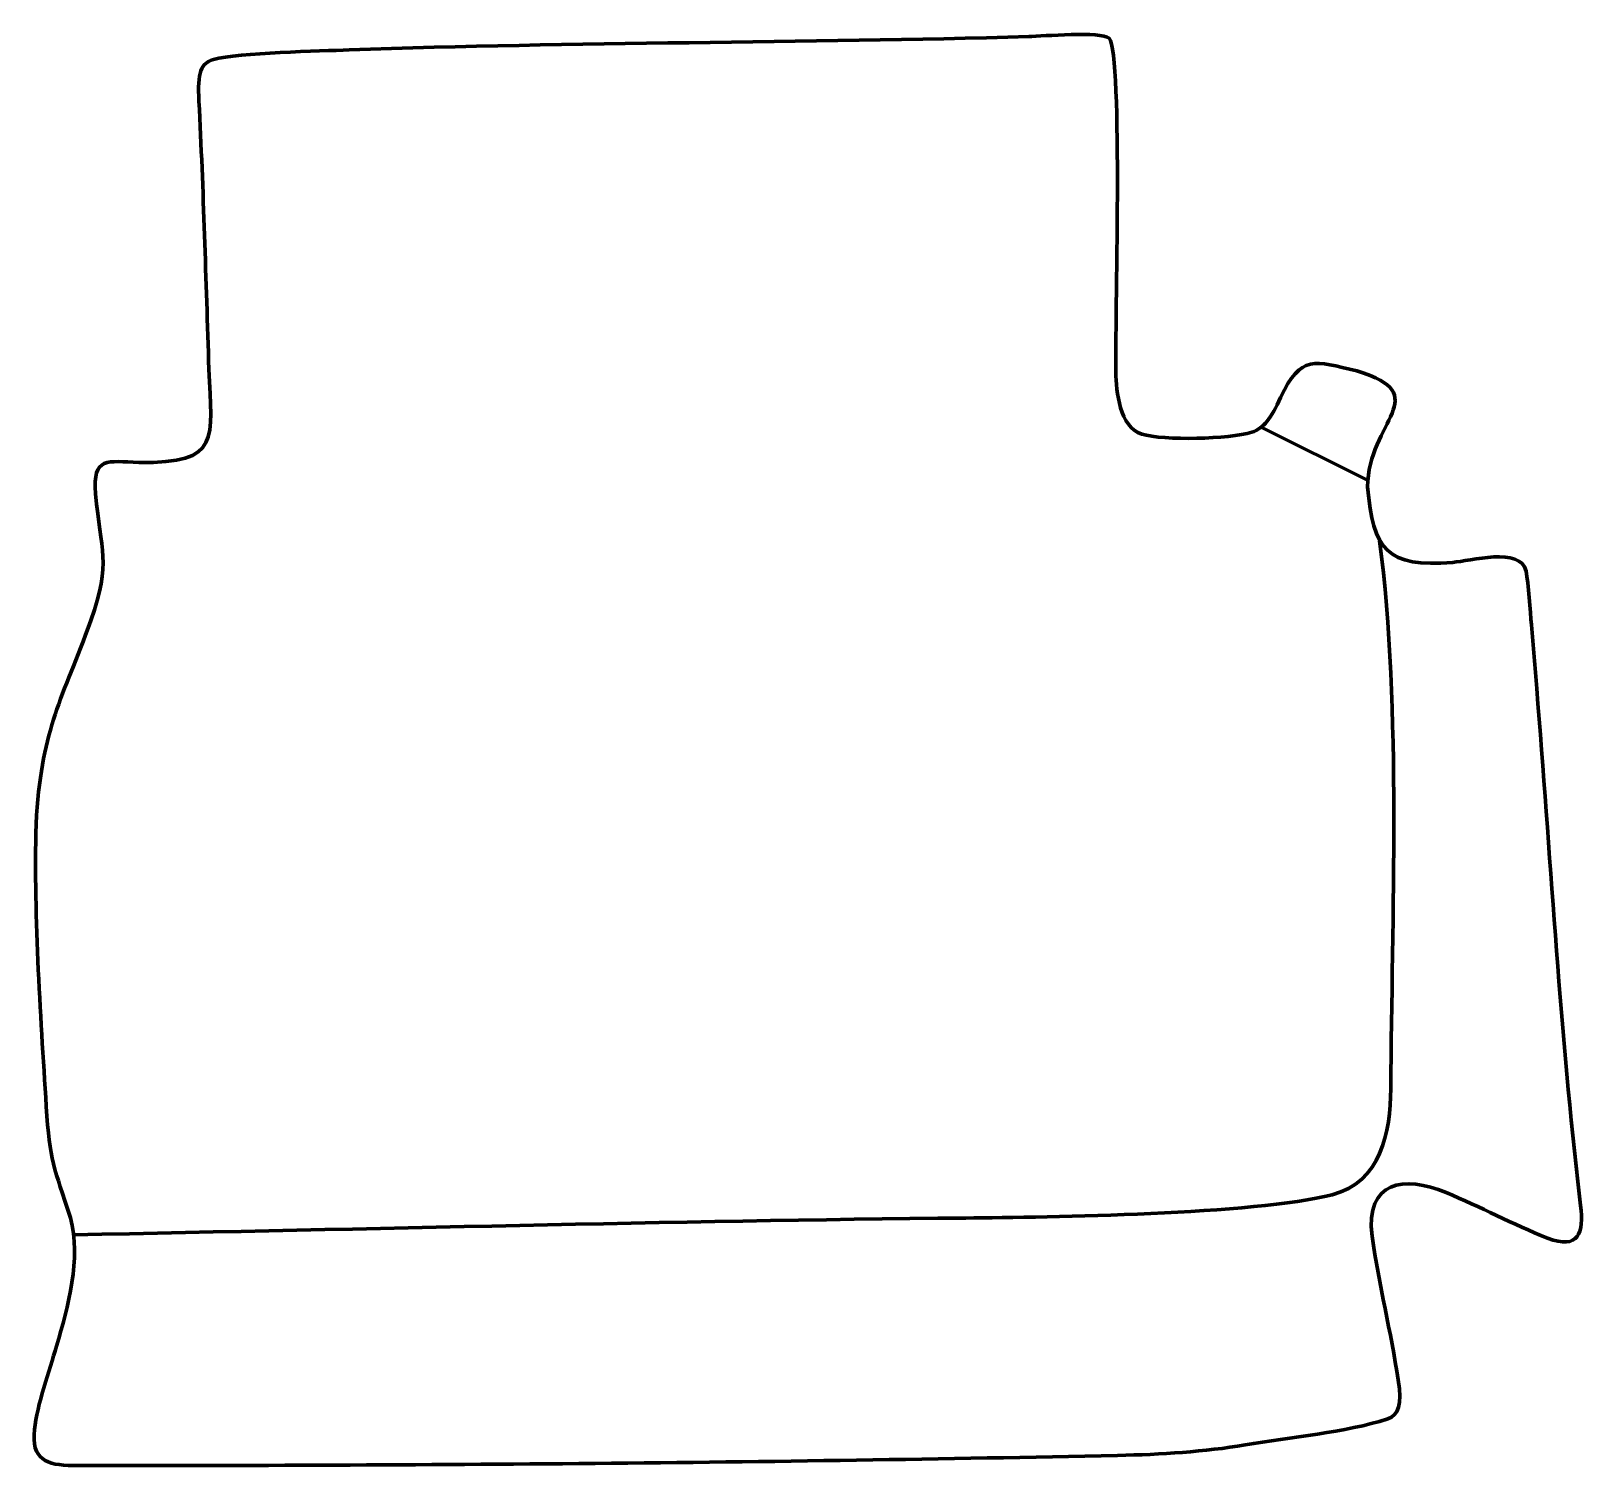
# Model space of a CAD drawing. Header units: millimetres. Extents: x -587 to 60, y 222 to 819.
import ezdxf

# ---------------------------------------------------------------- set-up
doc = ezdxf.new("R2010")
doc.units = ezdxf.units.MM
doc.header["$MEASUREMENT"] = 0
doc.layers.add('layer 2', color=7, linetype='Continuous')
doc.layers.add('layer 3', color=7, linetype='Continuous')

msp = doc.modelspace()

# ---------------------------------------------------------------- linework, layer by layer
at = {"layer": 'layer 2', "color": 142, "lineweight": 158}
msp.add_open_spline([(-74.5177, 654.4821), (-74.5177, 654.4821), (-29.7264, 632.1548), (-29.7264, 632.1548)], degree=3, dxfattribs=at)
msp.add_open_spline([(-25.1858, 607.1799), (-16.09, 537.1308), (-20.0989, 450.239), (-20.5441, 378.9815), (-20.5441, 378.9815), (-20.6578, 360.7837), (-24.7191, 339.9968), (-44.9687, 334.85), (-44.9687, 334.85), (-77.4805, 326.5864), (-162.7298, 325.4702), (-197.5232, 325.1336), (-197.5232, 325.1336), (-321.3128, 323.936), (-445.0754, 320.4377), (-568.8484, 318.1693)], degree=3, knots=[0, 0, 0, 0, 0.2, 0.2, 0.2, 0.2, 0.4, 0.4, 0.4, 0.4, 0.6, 0.6, 0.6, 0.6, 1, 1, 1, 1], dxfattribs=at)
at = {"layer": 'layer 3', "color": 242, "lineweight": 158}
msp.add_open_spline([(-78.3424, 652.3994), (-73.3239, 654.1212), (-70.4926, 658.1702), (-66.4214, 666.861), (-66.4214, 666.861), (-58.0123, 684.812), (-52.3459, 682.1874), (-34.6249, 677.9227), (-34.6249, 677.9227), (-1.8929, 668.0812), (-29.9358, 656.8168), (-30.2423, 629.595), (-30.2423, 629.595), (-27.8975, 603.4502), (-22.2327, 595.9087), (5.2254, 598.183), (5.2254, 598.183), (12.2884, 598.7681), (33.6289, 604.8046), (35.7627, 594.5532), (35.7627, 594.5532), (36.8732, 589.218), (37.4699, 577.9537), (37.9851, 572.1305), (37.9851, 572.1305), (38.7656, 563.3087), (39.4634, 554.4866), (40.1862, 545.6608), (40.1862, 545.6608), (45.8303, 477.51), (49.6101, 408.1642), (57.2747, 340.3229), (57.2747, 340.3229), (57.6517, 336.9857), (58.046, 333.6529), (58.455, 330.3195), (58.455, 330.3195), (59.8679, 318.8858), (57.7837, 311.8384), (44.6617, 316.7536), (44.6617, 316.7536), (30.2071, 322.5289), (16.7136, 329.841), (2.5125, 335.7093), (2.5125, 335.7093), (-15.1228, 342.9967), (-31.2006, 340.6194), (-28.3399, 317.5092), (-28.3399, 317.5092), (-25.4145, 297.2694), (-20.5057, 277.5846), (-17.4316, 257.6735), (-17.4316, 257.6735), (-15.8131, 247.1905), (-17.4073, 243.2487), (-21.8327, 241.4507), (-21.8327, 241.4507), (-39.4558, 235.755), (-62.3978, 234.0175), (-81.172, 230.6365), (-81.172, 230.6365), (-98.0538, 227.795), (-116.0921, 226.6552), (-134.3347, 226.2628), (-134.3347, 226.2628), (-278.9421, 223.1828), (-424.5768, 221.8741), (-569.2565, 222.0906), (-569.2565, 222.0906), (-580.2054, 222.107), (-586.6703, 224.5858), (-585.2693, 237.1188), (-585.2693, 237.1188), (-584.1367, 247.2511), (-579.0621, 261.615), (-576.05, 271.7502), (-576.05, 271.7502), (-571.2055, 288.3241), (-565.7938, 308.0759), (-570.2661, 325.2201), (-570.2661, 325.2201), (-577.0323, 346.0544), (-578.8941, 348.8019), (-580.3399, 371.6314), (-580.3399, 371.6314), (-582.7875, 410.8115), (-585.8346, 453.7682), (-584.4529, 492.8465), (-584.4529, 492.8465), (-581.7115, 529.7251), (-573.8716, 541.0235), (-561.7229, 573.9346), (-561.7229, 573.9346), (-553.2763, 598.8392), (-557.5431, 602.6422), (-559.8685, 626.7652), (-559.8685, 626.7652), (-560.9565, 642.342), (-555.0924, 640.2951), (-541.7567, 639.7796), (-541.7567, 639.7796), (-507.2058, 639.4447), (-511.5943, 649.2185), (-512.6106, 678.6245), (-512.6106, 678.6245), (-513.8794, 715.9077), (-514.8393, 752.975), (-516.7873, 790.2493), (-516.7873, 790.2493), (-517.4144, 802.2502), (-515.9363, 806.1094), (-510.7072, 807.6073), (-510.7072, 807.6073), (-500.2639, 810.4347), (-465.8804, 811.194), (-454.25, 811.6053), (-454.25, 811.6053), (-359.9515, 814.9399), (-265.4705, 814.4397), (-171.2182, 817.1497), (-171.2182, 817.1497), (-165.5569, 817.3473), (-141.1791, 819.4674), (-137.8004, 816.4398), (-137.8004, 816.4398), (-131.9657, 809.6566), (-135.4684, 695.8975), (-135.0117, 677.3173), (-135.0117, 677.3173), (-134.8136, 669.2597), (-133.5289, 654.4666), (-124.2434, 651.6078), (-124.2434, 651.6078), (-115.0218, 648.7688), (-87.7626, 649.5489), (-78.3424, 652.3994)], degree=3, knots=[0, 0, 0, 0, 0.02857143, 0.02857143, 0.02857143, 0.02857143, 0.05714286, 0.05714286, 0.05714286, 0.05714286, 0.08571429, 0.08571429, 0.08571429, 0.08571429, 0.11428571, 0.11428571, 0.11428571, 0.11428571, 0.14285714, 0.14285714, 0.14285714, 0.14285714, 0.17142857, 0.17142857, 0.17142857, 0.17142857, 0.2, 0.2, 0.2, 0.2, 0.22857143, 0.22857143, 0.22857143, 0.22857143, 0.25714286, 0.25714286, 0.25714286, 0.25714286, 0.28571429, 0.28571429, 0.28571429, 0.28571429, 0.31428571, 0.31428571, 0.31428571, 0.31428571, 0.34285714, 0.34285714, 0.34285714, 0.34285714, 0.37142857, 0.37142857, 0.37142857, 0.37142857, 0.4, 0.4, 0.4, 0.4, 0.42857143, 0.42857143, 0.42857143, 0.42857143, 0.45714286, 0.45714286, 0.45714286, 0.45714286, 0.48571429, 0.48571429, 0.48571429, 0.48571429, 0.51428571, 0.51428571, 0.51428571, 0.51428571, 0.54285714, 0.54285714, 0.54285714, 0.54285714, 0.57142857, 0.57142857, 0.57142857, 0.57142857, 0.6, 0.6, 0.6, 0.6, 0.62857143, 0.62857143, 0.62857143, 0.62857143, 0.65714286, 0.65714286, 0.65714286, 0.65714286, 0.68571429, 0.68571429, 0.68571429, 0.68571429, 0.71428571, 0.71428571, 0.71428571, 0.71428571, 0.74285714, 0.74285714, 0.74285714, 0.74285714, 0.77142857, 0.77142857, 0.77142857, 0.77142857, 0.8, 0.8, 0.8, 0.8, 0.82857143, 0.82857143, 0.82857143, 0.82857143, 0.85714286, 0.85714286, 0.85714286, 0.85714286, 0.88571429, 0.88571429, 0.88571429, 0.88571429, 0.91428571, 0.91428571, 0.91428571, 0.91428571, 0.94285714, 0.94285714, 0.94285714, 0.94285714, 1, 1, 1, 1], dxfattribs=at)

doc.saveas('drawing.dxf')
